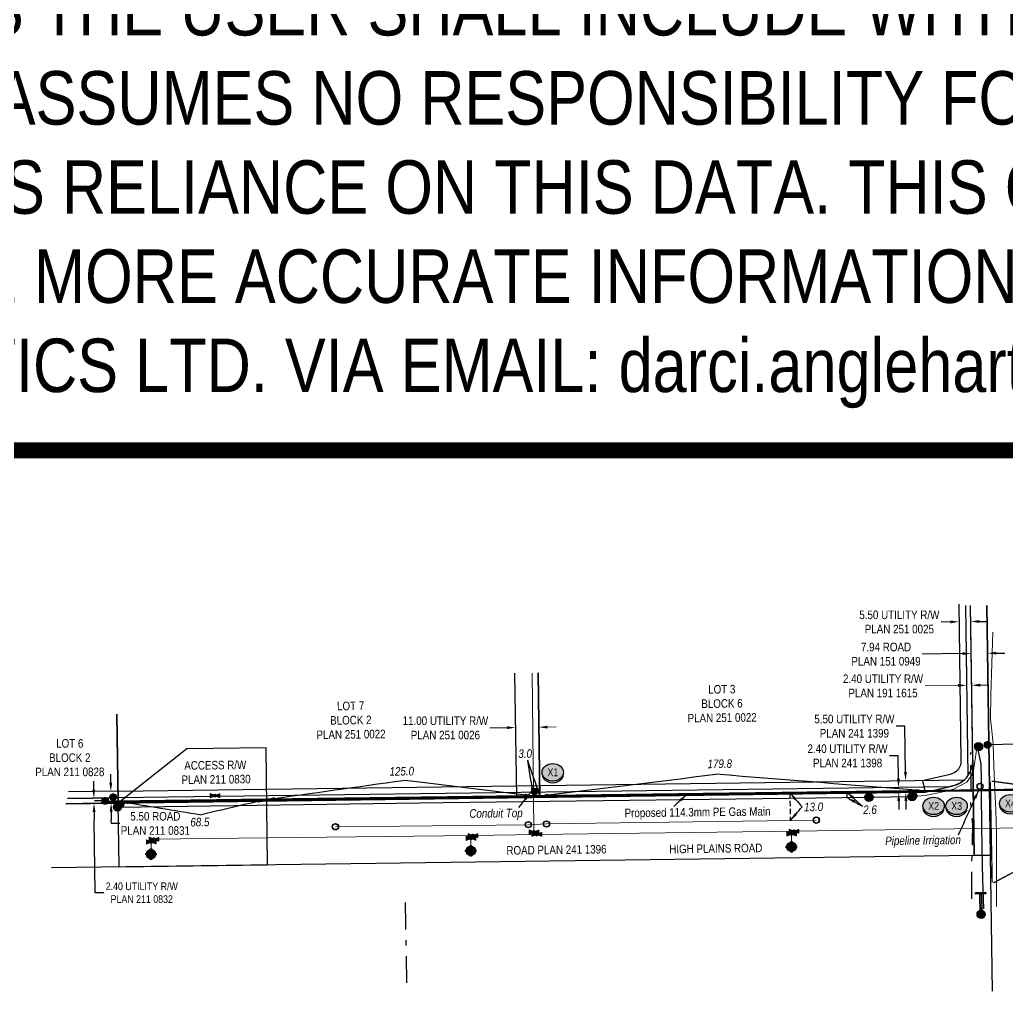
# Model space of a CAD drawing. Extents: x 75247 to 76827, y 5669268 to 5670177.
# Drawn here: x 75546.7 to 76008.3, y 5669268.4 to 5669722.6 of the extents above; entities that cross this region are included whole.
import ezdxf
from ezdxf.enums import TextEntityAlignment as Align

# ---------------------------------------------------------------- set-up
doc = ezdxf.new("R2010")
doc.units = 0
doc.header["$LTSCALE"] = 5
doc.header["$PDSIZE"] = 0.5
for name, pattern in [('CENTERLINEX3', [5, 2.5, -1, 0.5, -1]), ('CENTERLINEX33', [6.5, 2.5, -1, 0.5, -1, 0.5, -1]), ('foc-SEISMIC', [20.5, 15, -1, 0.5, -1, 0.5, -1, 0.5, -1]), ('foc-TIELINE', [1.875, 1.25, -0.625]), ('POWERLINE5', [7.8, 2.4, -0.6, 0.6, -0.6, 0.6, -0.6, 2.4]), ('UG_PIPE', [1.875, 1.25, -0.625])]:
    doc.linetypes.add(name, pattern=pattern)
doc.layers.get('Defpoints').update_dxf_attribs({"color": 9})
for name, color, linetype, lineweight in [('AS-CABLE-ATCO PIPELINES', 241, 'foc-CABLE', 9), ('AS-GENERAL', 48, 'Continuous', 18), ('EXISTING PIPE (EXIST OR HP)', 240, 'CENTERLINEX33', 20), ('F-RW-T', 190, 'Continuous', 9), ('T-TIE-T', 201, 'Continuous', 18)]:
    doc.layers.add(name, color=color, linetype=linetype, lineweight=lineweight)
for name, color, linetype in [('AS-PIPE-AG-CLIENT HIGH PRESSURE', 240, 'Continuous'), ('AS-PIPE-UG', 44, 'UG_PIPE'), ('AS-POWER', 104, 'foc-POWER'), ('AS-POWER-BURIED-ATCO PIPELINES', 241, 'foc-POWER_BURIED'), ('AS-POWER-EXISTING-ANC', 72, 'Continuous'), ('AS-POWER-EXISTING-PP', 72, 'Continuous'), ('AS-POWER-OH-ATCO PIPELINES', 241, 'foc-OHPOWER'), ('AS-POWER-STAKED-ANC', 210, 'POWERLINE5'), ('AS-POWER-T', 104, 'Continuous'), ('AS-SEISMIC', 224, 'foc-SEISMIC'), ('F-RW', 190, 'Continuous'), ('L-SEC', 7, 'Continuous'), ('L-TITLEDB', 4, 'Continuous'), ('L-TITLEDB-T', 4, 'Continuous'), ('P-CROSSINGS', 250, 'Continuous'), ('T-TIE', 201, 'foc-TIELINE')]:
    doc.layers.add(name, color=color, linetype=linetype)
for name, color, linetype, lineweight, true_color in [('AS-STORM', 7, 'foc-STORM', 9, 0x29a300), ('AS-TELUS-ATCO PIPELINES', 7, 'foc-TEL', 9, 0xff9c38), ('AS-WATER PIPE', 7, 'foc-WATER', 9, 0x8ac4ff), ('EXISTING PIPE IP', 7, 'CENTERLINEX3', 30, 0x3800e0)]:
    doc.layers.add(name, color=color, linetype=linetype, lineweight=lineweight, true_color=true_color)
doc.layers.add('DISCLAIMER', color=7, linetype='Continuous', plot=False)
doc.styles.add('3.6', font='ARIALN.TTF', dxfattribs={"height": 3.6})
doc.styles.add('80', font='ARIALN.TTF', dxfattribs={"height": 10})
doc.styles.add('80CG', font='ARIALN.TTF', dxfattribs={"height": 10})
doc.styles.add('80L', font='ARIALN.TTF', dxfattribs={"height": 10})
doc.styles.add('Crossing', font='ARIALN.TTF', dxfattribs={"height": 10})
doc.styles.add('foc-LtypeFont', font='ARIALN.TTF', dxfattribs={"height": 7.35})
doc.linetypes.add('foc-CABLE', pattern='A,2,-1,["C",foc-LtypeFont,S=0.2,R=0,X=-0.625,Y=-0.75],-1.24,8', length=12.24)
doc.linetypes.add('foc-OHPOWER', pattern='A,10,-1,["O/P",foc-LtypeFont,S=0.2,R=0,X=-0.5,Y=-0.75],-3.25', length=14.25)
doc.linetypes.add('foc-POWER', pattern='A,6,-1,["P",foc-LtypeFont,S=0.2,R=0,X=-0.625,Y=-0.75],-1.24,4', length=12.24)
doc.linetypes.add('foc-POWER_BURIED', pattern='A,10,-1,["P",foc-LtypeFont,S=0.2,R=0,X=-0.425,Y=-0.75],-2', length=13)
doc.linetypes.add('foc-STORM', pattern='A,10,-1,["ST",foc-LtypeFont,S=0.2,R=0,X=-0.5,Y=-0.75],-2.75', length=13.75)
doc.linetypes.add('foc-TEL', pattern='A,2,-1,["T",foc-LtypeFont,S=0.2,R=0,X=-0.425,Y=-0.75],-1.24,8', length=12.24)
doc.linetypes.add('foc-WATER', pattern='A,10,-1,["W",foc-LtypeFont,S=0.2,R=0,X=-0.425,Y=-0.75],-2', length=13)
doc.dimstyles.new('Compass 2 000', dxfattribs={"dimscale": 2, "dimtxt": 3.6, "dimasz": 2, "dimexe": 0.2, "dimexo": 0.0625, "dimgap": 0.5, "dimtad": 0, "dimtih": 1, "dimtoh": 1, "dimzin": 0, "dimdsep": 46, "dimtxsty": '3.6', "dimcen": 0.1, "dimse1": 1, "dimse2": 1, "dimclrd": 256, "dimclrt": 256, "dimaunit": 1, "dimadec": 4, "dimazin": 0, "dimtfac": 0.06, "dimtofl": 0, "dimtmove": 0, "dimatfit": 1, "dimfxl": 0.2, "dimtolj": 1, "dimtzin": 0, "dimlwd": -1, "dimarcsym": 0})

# ---------------------------------------------------------------- blocks, each defined once
blk = doc.blocks.new('*D606')
at = {"layer": 'Defpoints', "color": 0, "transparency": 16777216}
for p in [(75989.28, 5669411.44), (75989.5, 5669395.55), (75991.91, 5669395.58)]:
    blk.add_point(p, dxfattribs=at)
at = {"layer": 'F-RW-T', "transparency": 16777216}
for p, q in [((75985.28, 5669411.38), (75969.86, 5669411.16)), ((75995.68, 5669411.53), (75999.68, 5669411.59))]:
    blk.add_line(p, q, dxfattribs=at)
for points in [[(75985.27, 5669412.05), (75985.29, 5669410.71), (75989.28, 5669411.44)], [(75995.67, 5669412.2), (75995.69, 5669410.86), (75991.68, 5669411.47)]]:
    blk.add_solid(points, dxfattribs=at)
at = {"layer": 'F-RW-T', "transparency": 16777216, "insert": (75950.23, 5669411.16), "char_height": 3.6, "attachment_point": 5, "style": '3.6'}
blk.add_mtext('\\A1;{\\H1.11111x;2.40 UTILITY R/W\\PPLAN 191 1615}', dxfattribs=at)
blk = doc.blocks.new('*D607')
at = {"layer": 'Defpoints', "color": 0, "transparency": 16777216}
for p in [(75991.46, 5669426.32), (75991.58, 5669417.95), (75999.25, 5669418.06)]:
    blk.add_point(p, dxfattribs=at)
at = {"layer": 'L-TITLEDB-T', "transparency": 16777216}
for p, q in [((75987.46, 5669426.26), (75968.54, 5669425.99)), ((76003.13, 5669426.49), (76007.13, 5669426.54))]:
    blk.add_line(p, q, dxfattribs=at)
for points in [[(75987.45, 5669426.93), (75987.47, 5669425.6), (75991.46, 5669426.32)], [(76003.12, 5669427.15), (76003.14, 5669425.82), (75999.13, 5669426.43)]]:
    blk.add_solid(points, dxfattribs=at)
at = {"layer": 'L-TITLEDB-T', "transparency": 16777216, "insert": (75951.64, 5669425.99), "char_height": 3.6, "attachment_point": 5, "style": '3.6'}
blk.add_mtext('\\A1;{\\H1.11111x;7.94 ROAD\\PPLAN 151 0949}', dxfattribs=at)
blk = doc.blocks.new('*D608')
at = {"layer": 'Defpoints', "color": 0, "transparency": 16777216}
for p in [(75839.18, 5669365.25), (75960.79, 5669366.89), (75839.26, 5669359.76)]:
    blk.add_point(p, dxfattribs=at)
at = {"layer": 'F-RW', "transparency": 16777216}
for p, q in [((75960.45, 5669392.35), (75956.45, 5669392.35)), ((75960.74, 5669370.89), (75960.45, 5669392.35)), ((75960.92, 5669357.39), (75960.97, 5669353.39))]:
    blk.add_line(p, q, dxfattribs=at)
for points in [[(75961.4, 5669370.89), (75960.07, 5669370.88), (75960.79, 5669366.89)], [(75961.59, 5669357.4), (75960.25, 5669357.38), (75960.87, 5669361.39)]]:
    blk.add_solid(points, dxfattribs=at)
at = {"layer": 'F-RW', "transparency": 16777216, "insert": (75936.85, 5669392.35), "char_height": 3.6, "attachment_point": 5, "style": '3.6'}
blk.add_mtext('\\A1;{\\H1.11111x;5.50 UTILITY R/W\\PPLAN 241 1399}', dxfattribs=at)
blk = doc.blocks.new('*D609')
at = {"layer": 'Defpoints', "color": 0, "transparency": 16777216}
for p in [(75874.91, 5669362.63), (75874.94, 5669360.24), (75957.5, 5669363.74)]:
    blk.add_point(p, dxfattribs=at)
at = {"layer": 'F-RW', "transparency": 16777216}
for p, q in [((75957.3, 5669378.46), (75953.3, 5669378.46)), ((75957.44, 5669367.74), (75957.3, 5669378.46)), ((75957.58, 5669357.35), (75957.64, 5669353.35))]:
    blk.add_line(p, q, dxfattribs=at)
for points in [[(75958.11, 5669367.75), (75956.78, 5669367.73), (75957.5, 5669363.74)], [(75958.25, 5669357.36), (75956.92, 5669357.34), (75957.53, 5669361.35)]]:
    blk.add_solid(points, dxfattribs=at)
at = {"layer": 'F-RW', "transparency": 16777216, "insert": (75933.67, 5669378.46), "char_height": 3.6, "attachment_point": 5, "style": '3.6'}
blk.add_mtext('\\A1;{\\H1.11111x;2.40 UTILITY R/W\\PPLAN 241 1398}', dxfattribs=at)
blk = doc.blocks.new('*D610')
at = {"layer": 'Defpoints', "color": 0, "transparency": 16777216}
for p in [(75583.59, 5669361.82), (75589.32, 5669361.89), (75583.66, 5669356.32)]:
    blk.add_point(p, dxfattribs=at)
at = {"layer": 'F-RW', "transparency": 16777216}
for p, q in [((75589.27, 5669365.89), (75589.21, 5669369.89)), ((75589.45, 5669352.4), (75589.5, 5669348.4)), ((75589.52, 5669346.88), (75589.5, 5669348.4)), ((75593.52, 5669346.88), (75589.52, 5669346.88))]:
    blk.add_line(p, q, dxfattribs=at)
for points in [[(75589.93, 5669365.9), (75588.6, 5669365.88), (75589.32, 5669361.89)], [(75590.11, 5669352.41), (75588.78, 5669352.39), (75589.39, 5669356.4)]]:
    blk.add_solid(points, dxfattribs=at)
at = {"layer": 'F-RW', "transparency": 16777216, "insert": (75610.1, 5669346.88), "char_height": 3.6, "attachment_point": 5, "style": '3.6'}
blk.add_mtext('\\A1;{\\H1.11111x;5.50 ROAD\\PPLAN 211 0831}', dxfattribs=at)
blk = doc.blocks.new('*D611')
at = {"layer": 'Defpoints', "color": 0, "transparency": 16777216}
for p in [(75579.34, 5669358.66), (75579.37, 5669356.26), (75581.41, 5669356.29)]:
    blk.add_point(p, dxfattribs=at)
at = {"layer": 'F-RW', "transparency": 16777216}
for p, q in [((75581.32, 5669362.69), (75581.27, 5669366.69)), ((75581.46, 5669352.29), (75581.51, 5669348.29)), ((75581.97, 5669314.48), (75581.51, 5669348.29)), ((75585.97, 5669314.48), (75581.97, 5669314.48))]:
    blk.add_line(p, q, dxfattribs=at)
for points in [[(75581.99, 5669362.7), (75580.65, 5669362.68), (75581.37, 5669358.69)], [(75582.13, 5669352.3), (75580.79, 5669352.28), (75581.41, 5669356.29)]]:
    blk.add_solid(points, dxfattribs=at)
at = {"layer": 'F-RW', "transparency": 16777216, "insert": (75603.74, 5669314.48), "char_height": 3.6, "attachment_point": 5, "style": '3.6'}
blk.add_mtext('\\A1;2.40 UTILITY R/W\\PPLAN 211 0832', dxfattribs=at)
blk = doc.blocks.new('*D613')
at = {"layer": 'Defpoints', "color": 0, "transparency": 16777216}
for p in [(75789.39, 5669391.85), (75778.52, 5669383.41), (75789.51, 5669383.57)]:
    blk.add_point(p, dxfattribs=at)
at = {"layer": 'F-RW-T', "transparency": 16777216}
for p, q in [((75793.39, 5669391.91), (75797.39, 5669391.97)), ((75774.4, 5669391.63), (75766.39, 5669391.52))]:
    blk.add_line(p, q, dxfattribs=at)
for points in [[(75774.39, 5669392.3), (75774.41, 5669390.97), (75778.4, 5669391.69)], [(75793.38, 5669392.57), (75793.4, 5669391.24), (75789.39, 5669391.85)]]:
    blk.add_solid(points, dxfattribs=at)
at = {"layer": 'F-RW-T', "transparency": 16777216, "insert": (75745.66, 5669391.52), "char_height": 3.6, "attachment_point": 5, "style": '3.6'}
blk.add_mtext('\\A1;{\\H1.11111x;11.00 UTILITY R/W\\PPLAN 251 0026}', dxfattribs=at)
blk = doc.blocks.new('WAT VALVE')
h = blk.add_hatch(color=255)
h.dxf.hatch_style = 1
edge = h.paths.add_edge_path()
edge.add_line((-1.7, 1.2), (-6, 2.9))
edge.add_line((-6, 2.9), (-6, -2.9))
edge.add_line((-6, -2.9), (-1.7, -1.2))
edge.add_arc((0, 0), 2.06, 215.8775, 324.1225)
edge.add_line((1.7, -1.2), (6, -2.9))
edge.add_line((6, -2.9), (6, 2.9))
edge.add_line((6, 2.9), (1.7, 1.2))
edge.add_arc((0, 0), 2.06, 35.8775, 144.1225)
at = {"color": 142, "true_color": 0x1582c1}
for p, q in [((-5.5, 2.2), (-5.5, -2.2)), ((-1.4, 0.6), (-5.5, 2.2)), ((1.4, 0.6), (5.5, 2.2)), ((5.5, 2.2), (5.5, -2.2)), ((-5.5, -2.2), (-1.4, -0.6)), ((5.5, -2.2), (1.4, -0.6))]:
    blk.add_line(p, q, dxfattribs=at)
for radius in [1.56, 0.55]:
    blk.add_circle((0, 0), radius, dxfattribs=at)
blk = doc.blocks.new('MH')
at = {"layer": 'AS-GENERAL'}
h = blk.add_hatch(color=256, dxfattribs=at)
h.dxf.hatch_style = 1
edge = h.paths.add_edge_path(flags=17)
edge.add_arc((0, 0), 1.34, 0, 360)
edge = h.paths.add_edge_path()
edge.add_arc((0, 0), 1.5, 0, 360)
at = {"layer": 'Defpoints'}
for radius in [1.5, 1.34]:
    blk.add_circle((0, 0), radius, dxfattribs=at)
blk = doc.blocks.new('FH')
h = blk.add_hatch(color=256)
h.dxf.hatch_style = 1
h.paths.add_polyline_path([(0.28, 2.36), (-0.28, 2.36), (-0.28, 2.15, -0.06506), (0.28, 2.15)])
h.paths.add_polyline_path([(2.36, 0.28), (2.15, 0.28, -0.032496), (2.17, 0, -0.032496), (2.15, -0.28), (2.36, -0.28)])
h.paths.add_polyline_path([(0.28, -2.15, -0.06506), (-0.28, -2.15), (-0.28, -2.36), (0.28, -2.36)])
h.paths.add_polyline_path([(-2.17, 0, -0.032496), (-2.15, 0.28), (-2.36, 0.28), (-2.36, -0.28), (-2.15, -0.28, -0.032496)])
h.paths.add_polyline_path([(-0.95, 0, -1), (0.95, 0, -1)], flags=16)
h.paths.add_polyline_path([(-0.68, 0, -1), (0.68, 0, -1)], flags=0)
h = blk.add_hatch(color=256)
h.dxf.hatch_style = 1
edge = h.paths.add_edge_path()
edge.add_arc((0, 0), 1.98, 0, 360)
edge = h.paths.add_edge_path(flags=17)
edge.add_arc((0, 0), 0.951, 0, 360)
at = {"layer": 'AS-PIPE-AG-CLIENT HIGH PRESSURE', "linetype": 'Continuous'}
h = blk.add_hatch(color=256, dxfattribs=at)
h.dxf.hatch_style = 1
h.paths.add_polyline_path([(-0.37, -2.45), (-0.37, -2.36), (0.37, -2.36), (0.37, -2.45)])
h.paths.add_polyline_path([(2.36, 0.37), (2.36, -0.37), (2.45, -0.37), (2.45, 0.37)])
h.paths.add_polyline_path([(-2.36, 0.37), (-2.36, -0.37), (-2.45, -0.37), (-2.45, 0.37)])
edge = h.paths.add_edge_path(flags=16)
edge.add_arc((0, 0), 0.951, 0, 360)
edge = h.paths.add_edge_path(flags=0)
edge.add_arc((0, 0), 0.677, 0, 360)
edge = h.paths.add_edge_path(flags=16)
edge.add_arc((0, 0), 1.98, 0, 360)
h.paths.add_polyline_path([(0.37, 2.45), (0.37, 2.36), (-0.37, 2.36), (-0.37, 2.45)])
edge = h.paths.add_edge_path()
edge.add_line((-0.28, -2.36), (-0.28, -2.15))
edge.add_line((0.28, -2.15), (0.28, -2.36))
edge.add_line((2.36, 0.28), (2.15, 0.28))
edge.add_line((2.15, -0.28), (2.36, -0.28))
edge.add_line((-0.09, 2.17), (0.09, 2.17))
edge.add_line((-0.28, 2.36), (-0.28, 2.15))
edge.add_line((0.28, 2.15), (0.28, 2.36))
edge.add_line((-2.36, 0.28), (-2.15, 0.28))
edge.add_line((-2.15, -0.28), (-2.36, -0.28))
edge = h.paths.add_edge_path()
edge.add_arc((0, 0), 1.98, 0, 360)
h = blk.add_hatch(color=256, dxfattribs=at)
h.dxf.hatch_style = 1
edge = h.paths.add_edge_path()
edge.add_arc((0, 0), 2.17, 0, 360)
edge = h.paths.add_edge_path(flags=17)
edge.add_arc((0, 0), 1.98, 0, 360)
h = blk.add_hatch(color=256, dxfattribs=at)
h.dxf.hatch_style = 1
h.paths.add_polyline_path([(-0.95, 0, 1), (0.95, 0, 1)])
h.paths.add_polyline_path([(0.68, 0, -1), (-0.68, 0, -1)], flags=16)
for p, q in [((-2.36, 0.28), (-2.15, 0.28)), ((-0.28, 2.36), (-0.28, 2.15)), ((0.28, 2.15), (0.28, 2.36)), ((2.36, 0.28), (2.15, 0.28)), ((-2.15, -0.28), (-2.36, -0.28)), ((-0.28, -2.36), (-0.28, -2.15)), ((0.28, -2.15), (0.28, -2.36)), ((2.15, -0.28), (2.36, -0.28))]:
    blk.add_line(p, q, dxfattribs=at)
at = {"layer": 'AS-PIPE-AG-CLIENT HIGH PRESSURE', "linetype": 'Continuous', "flags": 128}
for points in [[(-2.36, 0.37), (-2.36, -0.37), (-2.45, -0.37), (-2.45, 0.37)], [(2.36, 0.37), (2.36, -0.37), (2.45, -0.37), (2.45, 0.37)], [(-0.37, -2.45), (-0.37, -2.36), (0.37, -2.36), (0.37, -2.45)]]:
    blk.add_lwpolyline(points, close=True, dxfattribs=at)
for points in [[(-0.37, 2.45), (0.37, 2.45)], [(-0.37, 2.36), (-0.37, 2.45)], [(-0.37, 2.36), (0.37, 2.36)], [(-0.09, 2.17), (0.09, 2.17)], [(0.37, 2.45), (0.37, 2.36)]]:
    blk.add_lwpolyline(points, dxfattribs=at)
at = {"layer": 'AS-PIPE-AG-CLIENT HIGH PRESSURE', "linetype": 'Continuous'}
for radius in [2.17, 1.98, 0.951, 0.677]:
    blk.add_circle((0, 0), radius, dxfattribs=at)
blk = doc.blocks.new('POWERPOLE')
h = blk.add_hatch(color=255)
edge = h.paths.add_edge_path()
edge.add_arc((0, 0), 0.96, 0, 360)
at = {"layer": 'AS-POWER-BURIED-ATCO PIPELINES', "linetype": 'Continuous'}
for p, q in [((0.68, -0.68), (-0.68, 0.68)), ((-0.68, -0.68), (0.68, 0.68))]:
    blk.add_line(p, q, dxfattribs=at)
blk.add_circle((0, 0), 0.96, dxfattribs=at)
blk = doc.blocks.new('*U622')
h = blk.add_hatch(color=255)
h.dxf.hatch_style = 1
edge = h.paths.add_edge_path()
edge.add_arc((1.1, 0.02), 0.2, -88.8142, 91.1858, ccw=False)
edge.add_line((1.1, -0.18), (-0.2, -0.2))
edge.add_line((-0.2, -0.2), (-1.1, -0.22))
edge.add_arc((-1.1, -0.02), 0.2, 91.1858, 271.1858, ccw=False)
edge.add_line((-1.1, 0.18), (1.1, 0.22))
h = blk.add_hatch(color=255)
h.dxf.hatch_style = 1
edge = h.paths.add_edge_path()
edge.add_arc((0.1, -4.96), 0.2, -178.8142, 1.1858, ccw=False)
edge.add_line((-0.1, -4.96), (-0.2, -0.2))
edge.add_line((-0.2, -0.2), (0.2, -0.2))
edge.add_line((0.2, -0.2), (0.3, -4.95))
at = {"color": 255}
blk.add_lwpolyline([(1.1, 0.22, -1), (1.1, -0.18), (-0.2, -0.2), (-1.1, -0.22, -1), (-1.1, 0.18)], format="xyb", close=True, dxfattribs=at)
at = {"color": 72, "const_width": 0.1, "flags": 128}
for points in [[(1.1, 0.02), (-1.1, -0.02)], [(0.1, -4.96), (0, 0)]]:
    blk.add_lwpolyline(points, dxfattribs=at)
at = {"color": 255, "flags": 128}
blk.add_lwpolyline([(0.3, -4.95, -1), (-0.1, -4.96), (-0.2, -0.2), (0.2, -0.2)], format="xyb", close=True, dxfattribs=at)
blk = doc.blocks.new('*X617')
at = {"color": 0}
for p, q in [((102.1, -2061.6), (108.8, -2061.6)), ((102.2, -2061.7), (108.8, -2061.7)), ((102.3, -2061.4), (108.6, -2061.4)), ((102.3, -2061.9), (108.6, -2061.9)), ((102.5, -2061.2), (108.5, -2061.2)), ((102.5, -2062), (108.4, -2062)), ((102.6, -2062.2), (108.3, -2062.2)), ((102.7, -2061.1), (108.2, -2061.1)), ((102.8, -2062.3), (108.1, -2062.3)), ((102.9, -2060.9), (108, -2060.9)), ((103, -2062.5), (108, -2062.5)), ((103.1, -2062.7), (107.8, -2062.7)), ((103.2, -2060.8), (107.7, -2060.8)), ((103.3, -2062.8), (107.7, -2062.8)), ((103.4, -2063), (107.5, -2063)), ((103.5, -2060.6), (107.4, -2060.6)), ((103.6, -2063.1), (107.3, -2063.1)), ((103.7, -2063.3), (107.2, -2063.3)), ((103.9, -2060.5), (107, -2060.5)), ((103.9, -2063.4), (107, -2063.4)), ((104.1, -2063.6), (106.9, -2063.6)), ((104.2, -2063.7), (106.7, -2063.7)), ((104.4, -2063.9), (106.6, -2063.9)), ((104.5, -2060.3), (106.5, -2060.3)), ((104.5, -2064.1), (106.4, -2064.1)), ((104.7, -2064.2), (106.3, -2064.2)), ((104.8, -2064.4), (106.1, -2064.4)), ((105, -2064.5), (105.9, -2064.5)), ((102.1, -2068.4), (108.8, -2068.4)), ((102.2, -2068.3), (108.7, -2068.3)), ((102.3, -2068.1), (108.6, -2068.1)), ((102.3, -2068.6), (108.7, -2068.6)), ((102.5, -2068), (108.4, -2068)), ((102.5, -2068.7), (108.5, -2068.7)), ((102.7, -2067.8), (108.3, -2067.8)), ((102.7, -2068.9), (108.3, -2068.9)), ((102.8, -2067.7), (108.1, -2067.7)), ((102.9, -2069.1), (108, -2069.1)), ((103, -2067.5), (108, -2067.5)), ((103.1, -2067.3), (107.8, -2067.3)), ((103.2, -2069.2), (107.8, -2069.2)), ((103.3, -2067.2), (107.6, -2067.2)), ((103.4, -2067), (107.5, -2067)), ((103.5, -2069.4), (107.4, -2069.4)), ((103.6, -2066.9), (107.3, -2066.9)), ((103.8, -2066.7), (107.2, -2066.7)), ((103.9, -2066.6), (107, -2066.6)), ((103.9, -2069.5), (107.1, -2069.5)), ((104.1, -2066.4), (106.9, -2066.4)), ((104.2, -2066.2), (106.7, -2066.2)), ((104.4, -2066.1), (106.6, -2066.1)), ((104.4, -2069.7), (106.5, -2069.7)), ((104.5, -2065.9), (106.4, -2065.9)), ((104.7, -2065.8), (106.2, -2065.8)), ((104.8, -2065.6), (106.1, -2065.6)), ((105, -2065.5), (105.9, -2065.5)), ((105.1, -2064.7), (105.8, -2064.7)), ((105.2, -2065.3), (105.8, -2065.3)), ((105.3, -2064.8), (105.6, -2064.8)), ((105.3, -2065.2), (105.6, -2065.2))]:
    blk.add_line(p, q, dxfattribs=at)
blk = doc.blocks.new('black conduit with cables')
h = blk.add_hatch(color=254)
h.dxf.hatch_style = 1
edge = h.paths.add_edge_path()
edge.add_arc((0, 0), 4.34, 0, 360)
at = {"color": 7}
for p, q in [((2.7, -2.7), (-2.7, 2.7)), ((-2.7, -2.7), (2.7, 2.7))]:
    blk.add_line(p, q, dxfattribs=at)
blk.add_circle((0, 0), 3.84, dxfattribs=at)
at = {"color": 7, "xscale": 0.8000000000000002, "yscale": 0.8000000000000002, "zscale": 0.8000000000000002}
blk.add_blockref('*X617', (-84.4, 1652), dxfattribs=at)
blk = doc.blocks.new('white conduit empty')
at = {"layer": 'AS-POWER'}
h = blk.add_hatch(color=255, dxfattribs=at)
h.dxf.hatch_style = 1
edge = h.paths.add_edge_path()
edge.add_arc((0, 0), 0.868, 0, 360)
for p, q in [((0.54, -0.54), (-0.54, 0.54)), ((-0.54, -0.54), (0.54, 0.54))]:
    blk.add_line(p, q, dxfattribs=at)
blk.add_circle((0, 0), 0.768, dxfattribs=at)
at = {"layer": 'AS-POWER', "xscale": 0.16, "yscale": 0.16, "zscale": 0.16}
blk.add_blockref('*X617', (-16.87, 330.4), dxfattribs=at)
blk = doc.blocks.new('yellow conduit with tracing wire')
h = blk.add_hatch(color=255)
h.dxf.hatch_style = 1
edge = h.paths.add_edge_path()
edge.add_arc((0, 0), 0.868, 0, 360)
at = {"color": 40, "true_color": 0xebc714}
for p, q in [((0.54, -0.54), (-0.54, 0.54)), ((-0.54, -0.54), (0.54, 0.54))]:
    blk.add_line(p, q, dxfattribs=at)
blk.add_circle((0, 0), 0.768, dxfattribs=at)
at = {"layer": 'AS-PIPE-UG', "color": 40, "true_color": 0xebc714, "xscale": 0.16, "yscale": 0.16, "zscale": 0.16}
blk.add_blockref('*X617', (-16.87, 330.4), dxfattribs=at)
blk = doc.blocks.new('red conduit')
h = blk.add_hatch(color=255)
h.dxf.hatch_style = 1
edge = h.paths.add_edge_path()
edge.add_arc((0, 0), 1.74, 0, 360)
at = {"color": 240}
for p, q in [((1.09, -1.09), (-1.09, 1.09)), ((-1.09, -1.09), (1.09, 1.09))]:
    blk.add_line(p, q, dxfattribs=at)
blk.add_circle((0, 0), 1.54, dxfattribs=at)
at = {"color": 240, "xscale": 0.3200000000000001, "yscale": 0.3200000000000001, "zscale": 0.3200000000000001}
blk.add_blockref('*X617', (-33.75, 660.8), dxfattribs=at)
blk = doc.blocks.new('pipeline irrigation')
at = {"layer": 'AS-POWER', "linetype": 'Continuous'}
h = blk.add_hatch(color=256, dxfattribs=at)
h.dxf.hatch_style = 1
edge = h.paths.add_edge_path(flags=17)
edge.add_arc((0, 0), 1.34, 0, 360)
edge = h.paths.add_edge_path()
edge.add_arc((0, 0), 1.5, 0, 360)
at = {"layer": 'Defpoints'}
for radius in [1.5, 1.34]:
    blk.add_circle((0, 0), radius, dxfattribs=at)
blk = doc.blocks.new('3 fgrey conduits')
h = blk.add_hatch(color=255)
h.dxf.hatch_style = 1
edge = h.paths.add_edge_path()
edge.add_arc((0, 0), 4.34, 0, 360)
at = {"color": 8}
for p, q in [((2.7, -2.7), (-2.7, 2.7)), ((-2.7, -2.7), (2.7, 2.7))]:
    blk.add_line(p, q, dxfattribs=at)
blk.add_circle((0, 0), 3.84, dxfattribs=at)
at = {"color": 8, "xscale": 0.8000000000000002, "yscale": 0.8000000000000002, "zscale": 0.8000000000000002}
blk.add_blockref('*X617', (-84.4, 1652), dxfattribs=at)
blk = doc.blocks.new('*D633')
at = {"layer": 'Defpoints', "color": 0, "transparency": 16777216}
for p in [(75985.75, 5669441.15), (75985.91, 5669430.18), (75991.41, 5669430.26)]:
    blk.add_point(p, dxfattribs=at)
at = {"layer": 'F-RW', "transparency": 16777216}
for p, q in [((75981.75, 5669441.1), (75977.46, 5669441.04)), ((75995.25, 5669441.29), (75999.25, 5669441.35))]:
    blk.add_line(p, q, dxfattribs=at)
for points in [[(75981.75, 5669441.76), (75981.76, 5669440.43), (75985.75, 5669441.15)], [(75995.24, 5669441.96), (75995.26, 5669440.62), (75991.25, 5669441.23)]]:
    blk.add_solid(points, dxfattribs=at)
at = {"layer": 'F-RW', "transparency": 16777216, "insert": (75957.86, 5669441.04), "char_height": 3.6, "attachment_point": 5, "style": '3.6'}
blk.add_mtext('\\A1;{\\H1.11111x;5.50 UTILITY R/W\\PPLAN 251 0025}', dxfattribs=at)
blk = doc.blocks.new('xing2')
h = blk.add_hatch(color=50)
h.dxf.hatch_style = 1
edge = h.paths.add_edge_path()
edge.add_ellipse((0, 0), major_axis=(-12.5, 0), ratio=0.816297, start_angle=0, end_angle=360)
h = blk.add_hatch(color=250)
h.dxf.hatch_style = 1
edge = h.paths.add_edge_path()
edge.add_ellipse((0, -2), major_axis=(-12.5, 0), ratio=0.816297, start_angle=0, end_angle=180)
edge.add_line((12.5, -2), (12.5, 0))
edge.add_ellipse((0, 0), major_axis=(-12.5, 0), ratio=0.816297, start_angle=0, end_angle=180, ccw=False)
edge.add_line((-12.5, 0), (-12.5, -2))
at = {"color": 250}
blk.add_ellipse((0, 0), major_axis=(-12.5, 0), ratio=0.816297, dxfattribs=at)
blk.add_ellipse((0, -2), major_axis=(-12.5, 0), ratio=0.816297, start_param=0, end_param=3.141593, dxfattribs=at)
at = {"color": 250, "style": 'Crossing'}
blk.add_attdef('CROSSING', text='', height=9, dxfattribs=at).set_placement((0.1, 0), align=Align.MIDDLE_CENTER)
at = {"color": 250, "style": 'Crossing', "flags": 1}
for tag, p in [('OWNER', (0.1, -12.5)), ('DESCRIPTION', (0.1, -25.8)), ('LOCATION', (0.1, -39.3)), ('DWG_REF', (0.1, -52.8))]:
    blk.add_attdef(tag, text='', height=9, dxfattribs=at).set_placement(p, align=Align.MIDDLE_CENTER)
blk = doc.blocks.new('conduit top')
h = blk.add_hatch(color=255)
h.dxf.hatch_style = 1
edge = h.paths.add_edge_path()
edge.add_arc((0, 0), 4.34, 0, 360)
at = {"layer": 'AS-WATER PIPE', "ltscale": 0.4}
for p, q in [((2.7, -2.7), (-2.7, 2.7)), ((-2.7, -2.7), (2.7, 2.7))]:
    blk.add_line(p, q, dxfattribs=at)
blk.add_circle((0, 0), 3.84, dxfattribs=at)
at = {"layer": 'AS-WATER PIPE', "ltscale": 0.4, "xscale": 0.8000000000000002, "yscale": 0.8000000000000002, "zscale": 0.8000000000000002}
blk.add_blockref('*X617', (-84.4, 1652), dxfattribs=at)
blk = doc.blocks.new('Disclaimer_Legal')
at = {"layer": 'DISCLAIMER', "color": 254, "flags": 128}
blk.add_lwpolyline([(-3612.9, -1104.6, 37.5, 37.5, 0), (4096.1, -1104.6, 37.5, 37.5, 0.414214), (4171.1, -1029.6, 37.5, 37.5, 0), (4171.1, 2078.7, 37.5, 0, 0.414214), (4096.1, 2153.7, 0, 0, 0), (-3612.9, 2153.7, 0, 0, 0.414214), (-3687.9, 2078.7, 0, 0, 0), (-3687.9, -1029.6, 0, 37.5, 0.414214)], format="xyseb", close=True, dxfattribs=at)
at = {"layer": 'DISCLAIMER', "color": 254, "insert": (241.6, 533.9), "char_height": 125, "width": 7717.568, "attachment_point": 5, "style": '80'}
blk.add_mtext('NOTICE TO THE CORPORATION, PERSON &/OR PERSONS REGARDING THIS COMPUTER AIDED DESIGN AND DRAFTING (CADD) FILES. ACCEPTANCE OF THE CADD DATA IS BASED ON THE FOLLOWING DISCLAIMER WHICH COVERS ALL CADD DATA RECIEVED FROM COMPASS GEOMATICS LTD.\\P{\\fArial Narrow|b1|i0|c0|p34;DISCLAIMER}\\PCOMPASS GEOMATICS LTD. MAKES NO REPRESENTATION OR WARRANTIES, EXPRESS OR IMPLIED, WITH RESPECT TO THE REUSE OF THE DATA PROVIDED HEREWITH, REGARDLESS OF ITS FORMAT OR THE MEANS OF ITS TRANSMISSION. THERE IS NO GUARANTEE OR REPRESENTATION TO THE USER AS TO THE ACCURACY, CURRENCY, SUITABILITY OR RELIABILITY OF THIS DATA FOR ANY PURPOSE. THE USER ACCEPTS THE DATA "AS IS", AND ASSUMES ALL RISKS ASSOCIATED WITH ITS USE. BY ACCEPTANCE OF THIS DATA, THE USER AGREES NOT TO TRANSMIT THIS DATA OR PROVIDE ACCESS OR ANY PART OF IT TO ANOTHER PARTY UNLESS THE USER SHALL INCLUDE WITH THE DATA A COPY OF THIS DISCLAIMER. COMPASS GEOMATICS LTD. ASSUMES NO RESPONSIBILITY FOR ACTUAL OR CONSEQUENTIAL DAMAGE AS A RESULT OF ANY USER\'S RELIANCE ON THIS DATA. THIS CADD FILE IS FOR ILLUSTRATION PURPOSES ONLY.\\PIF YOU REQUIRE MORE ACCURATE INFORMATION, PLEASE CONTACT DARCI ANGLEHART AT COMPASS GEOMATICS LTD. VIA EMAIL: darci.anglehart@compassgeomatics.ca OR CELL: 506-961-7292', dxfattribs=at)

msp = doc.modelspace()

# ---------------------------------------------------------------- linework, layer by layer
at = {"layer": 'AS-CABLE-ATCO PIPELINES', "ltscale": 0.4, "flags": 128}
msp.add_lwpolyline([(75963.825, 5669359.433), (75970.024, 5669359.881), (75977.553, 5669361.528), (75980.255, 5669362.169), (75983.145, 5669362.863), (75989.351, 5669366.157), (75992.367, 5669370.598), (75993.948, 5669381.138), (75994.469, 5669382.667)], dxfattribs=at)
at = {"layer": 'AS-GENERAL', "const_width": 0.599, "flags": 128}
for points in [[(76001.275, 5669319.396), (76000.398, 5669366.146)], [(76000.981, 5669366.664), (76023.51, 5669363.6)], [(76033.23, 5669335.835), (76001.815, 5669319.079)]]:
    msp.add_lwpolyline(points, dxfattribs=at)
at = {"layer": 'AS-POWER-OH-ATCO PIPELINES', "color": 240, "ltscale": 0.4, "flags": 128}
for points in [[(75997.379, 5669306.902), (75996.858, 5669320.724), (75996.608, 5669334.796), (75996.294, 5669359.216), (75996.266, 5669367.796), (75996.147, 5669374.799), (75994.469, 5669382.667)], [(76026.887, 5669384.221), (75999.147, 5669383.663)]]:
    msp.add_lwpolyline(points, dxfattribs=at)
at = {"layer": 'AS-POWER-OH-ATCO PIPELINES', "ltscale": 0.4, "flags": 128}
msp.add_lwpolyline([(75592.399, 5669354.547), (75744.685, 5669356.649), (75943.638, 5669359.128), (75963.825, 5669359.433)], dxfattribs=at)
at = {"layer": 'AS-STORM', "ltscale": 0.4, "flags": 128}
msp.add_lwpolyline([(75694.259, 5669345.338), (75784.448, 5669346.299), (75792.912, 5669346.625), (75919.047, 5669348.414)], dxfattribs=at)
at = {"layer": 'AS-TELUS-ATCO PIPELINES', "ltscale": 0.4, "flags": 128}
msp.add_lwpolyline([(76003.202, 5669308.005), (76003.232, 5669329.494), (76003.231, 5669342.535), (76002.98, 5669353.043), (76002.559, 5669362.48), (76002.107, 5669373.58), (76001.799, 5669383.927), (76001.058, 5669390.125), (76000.52, 5669395.598), (76000.617, 5669407.068), (76001.632, 5669436.339)], dxfattribs=at)
at = {"layer": 'AS-WATER PIPE', "ltscale": 0.4, "flags": 128}
for points in [[(75787.078, 5669341.725), (75786.845, 5669360.684), (75786.162, 5669417.162)], [(75608.154, 5669339.465), (75758.469, 5669341.179), (75788.339, 5669341.749), (75908.534, 5669343.203), (76058.43, 5669345.39), (76348.264, 5669349.209)], [(75757.546, 5669334.07), (75757.595, 5669341.169)], [(75907.443, 5669335.919), (75907.409, 5669343.189)], [(75608.075, 5669332.528), (75608.154, 5669339.465)]]:
    msp.add_lwpolyline(points, dxfattribs=at)
at = {"layer": 'EXISTING PIPE (EXIST OR HP)', "linetype": 'Continuous', "const_width": 1, "flags": 128}
msp.add_lwpolyline([(75586.653, 5669357.486), (75586.657, 5669357.046), (75592.737, 5669357.122), (75612.693, 5669357.39), (75632.771, 5669357.65), (75652.639, 5669357.912), (75672.626, 5669358.174), (75692.83, 5669358.439), (75712.612, 5669358.69), (75732.56, 5669358.95), (75752.542, 5669359.204), (75772.647, 5669359.482), (75786.86, 5669359.66), (75789.858, 5669359.698), (75809.823, 5669359.949), (75829.752, 5669360.215), (75849.773, 5669360.466), (75869.86, 5669360.738), (75889.635, 5669360.986), (75909.66, 5669361.238), (75929.688, 5669361.52), (75949.675, 5669361.775), (75969.621, 5669362.037), (75972.934, 5669362.071), (75980.255, 5669362.169), (75991.385, 5669362.316), (76002.552, 5669362.493), (76018.547, 5669362.732)], dxfattribs=at)
at = {"layer": 'EXISTING PIPE IP', "flags": 128}
for points in [[(75991.701, 5669311.684), (75991.714, 5669326.121), (75992.087, 5669338.107), (75992.171, 5669346.397), (75991.28, 5669356.912), (75991.494, 5669367.1), (75991.205, 5669379.982)], [(75727.717, 5669272.383), (75727.132, 5669299.654), (75726.958, 5669314.177)]]:
    msp.add_lwpolyline(points, dxfattribs=at)
at = {"layer": 'EXISTING PIPE IP', "ltscale": 0.4, "flags": 128}
msp.add_lwpolyline([(75586.653, 5669357.486), (75581.287, 5669357.501)], dxfattribs=at)
at = {"layer": 'F-RW', "flags": 128}
for points in [[(75985.636, 5669449.41), (75986.682, 5669376.242, -0.162336), (75985.439, 5669372.326, -0.1814484), (75981.629, 5669369.815), (75968.68, 5669366.871), (75969.899, 5669361.512), (75982.847, 5669364.457, 0.1814484), (75989.882, 5669369.092, 0.162336), (75992.177, 5669376.322), (75991.141, 5669448.739)], [(75988.743, 5669448.756), (75989.882, 5669369.092, 0.162336), (75992.177, 5669376.322), (75991.141, 5669448.739)], [(75789.023, 5669417.247), (75789.867, 5669359.093), (75969.899, 5669361.512), (75982.847, 5669364.457, 0.1814484), (75989.882, 5669369.092, 0.162336), (75992.177, 5669376.322), (75991.28, 5669439.058)]]:
    msp.add_lwpolyline(points, format="xyb", dxfattribs=at)
for points in [[(75778.034, 5669417.044), (75778.878, 5669358.946), (75789.867, 5669359.093), (75789.023, 5669417.247)], [(75568.987, 5669358.523), (75592.71, 5669358.842), (75592.665, 5669361.939), (75569.55, 5669361.628)], [(75568.21, 5669356.115), (75592.745, 5669356.445), (75592.71, 5669358.842), (75568.987, 5669358.523)]]:
    msp.add_lwpolyline(points, dxfattribs=at)
at = {"layer": 'F-RW'}
msp.add_lwpolyline([(75593.198, 5669326.475), (75592.745, 5669356.445), (75624.871, 5669381.872), (75661.72, 5669382.305), (75662.365, 5669327.404), (75593.198, 5669326.475)], dxfattribs=at)
at = {"layer": 'F-RW', "flags": 128}
msp.add_lwpolyline([(75592.665, 5669361.939), (75988.229, 5669367.254, -0.1285637), (75982.847, 5669364.457), (75981.106, 5669364.061), (75592.71, 5669358.842)], format="xyb", close=True, dxfattribs=at)
msp.add_lwpolyline([(75592.745, 5669356.445), (75969.899, 5669361.512), (75981.106, 5669364.061), (75592.71, 5669358.842)], close=True, dxfattribs=at)
at = {"layer": 'L-SEC', "flags": 128}
msp.add_lwpolyline([(76001.398, 5669268.438), (76000.486, 5669331.948), (75998.81, 5669448.687)], dxfattribs=at)
at = {"layer": 'L-TITLEDB', "flags": 128}
for points in [[(75998.81, 5669448.687), (76000.486, 5669331.948), (75992.823, 5669331.845), (75991.144, 5669448.739)], [(75778.034, 5669417.067), (75778.878, 5669358.946), (75592.745, 5669356.445), (75592.143, 5669397.896)], [(75592.143, 5669397.896), (75592.745, 5669356.445), (75568.21, 5669356.115)]]:
    msp.add_lwpolyline(points, dxfattribs=at)
at = {"layer": 'L-TITLEDB'}
msp.add_lwpolyline([(75568.21, 5669356.115), (75969.899, 5669361.512), (75982.847, 5669364.457, 0.3542181), (75992.177, 5669376.322), (75992.823, 5669331.845), (75561.625, 5669326.051)], format="xyb", dxfattribs=at)
at = {"layer": 'T-TIE', "ltscale": 0.4}
for p, q in [((75906.688, 5669361.201), (75906.872, 5669348.241)), ((75933.31, 5669361.566), (75933.342, 5669359))]:
    msp.add_line(p, q, dxfattribs=at)

# ---------------------------------------------------------------- block references
for name, p, xscale, yscale, zscale in [('red conduit', (75999.147, 5669383.663), 0.999099607, 0.999099607, 0.999099607), ('black conduit with cables', (75590.404, 5669359.213), 0.3996398428000006, 0.3996398428000006, 0.3996398428000006), ('yellow conduit with tracing wire', (75586.653, 5669357.486), 1.998199214000002, 1.998199214000002, 1.998199214000002), ('white conduit empty', (75593.77, 5669355.928), 1.998199214000002, 1.998199214000002, 1.998199214000002), ('MH', (75694.259, 5669345.338), 0.999099607, 0.999099607, 0.999099607), ('MH', (75784.448, 5669346.299), 0.999099607, 0.999099607, 0.999099607), ('MH', (75792.912, 5669346.625), 0.999099607, 0.999099607, 0.999099607), ('MH', (75919.047, 5669348.414), 0.999099607, 0.999099607, 0.999099607), ('FH', (75757.546, 5669334.07), 0.999099607, 0.999099607, 0.999099607), ('FH', (75907.443, 5669335.919), 0.999099607, 0.999099607, 0.999099607), ('FH', (75608.075, 5669332.528), 0.999099607, 0.999099607, 0.999099607)]:
    msp.add_blockref(name, p, dxfattribs=dict(xscale=xscale, yscale=yscale, zscale=zscale))
at = {"layer": 'AS-POWER-EXISTING-ANC', "xscale": 1.998199214000002, "yscale": 1.998199214000002, "zscale": 1.998199214000002}
msp.add_blockref('*U622', (75995.881, 5669314.315), dxfattribs=at)
at = {"layer": 'AS-POWER-EXISTING-PP', "linetype": 'Continuous'}
for name, p, xscale, yscale, zscale in [('Disclaimer_Legal', (75988.693, 5669742.19), 0.2, 0.2, 0.2), ('POWERPOLE', (75592.399, 5669354.547), 1.998199214000001, 1.998199214000001, 1.998199214000001)]:
    msp.add_blockref(name, p, dxfattribs=dict(at, xscale=xscale, yscale=yscale, zscale=zscale))
at = {"layer": 'AS-POWER-EXISTING-PP', "xscale": 1.998199214000003, "yscale": 1.998199214000003, "zscale": 1.998199214000003}
for p in [(75994.892, 5669382.81), (75943.638, 5669359.128), (75963.825, 5669359.433), (75996.086, 5669304.411)]:
    msp.add_blockref('POWERPOLE', p, dxfattribs=at)
at = {"layer": 'AS-POWER-STAKED-ANC'}
for name, p, xscale, yscale, zscale in [('pipeline irrigation', (75995.581, 5669364.234), 0.999099607, 0.999099607, 0.999099607), ('3 fgrey conduits', (75964.472, 5669359.838), 0.3996398428000005, 0.3996398428000005, 0.3996398428000005)]:
    msp.add_blockref(name, p, dxfattribs=dict(at, xscale=xscale, yscale=yscale, zscale=zscale))
at = {"layer": 'AS-SEISMIC', "xscale": 0.3996398428000008, "yscale": 0.3996398428000008, "zscale": 0.3996398428000008}
for p in [(75637.912, 5669359.864), (75757.587, 5669339.955), (75758.469, 5669341.179), (75787.064, 5669342.843), (75788.339, 5669341.749), (75907.415, 5669341.959), (75908.534, 5669343.203), (75608.14, 5669338.229), (75609.408, 5669339.479)]:
    msp.add_blockref('WAT VALVE', p, dxfattribs=at)
at = {"layer": 'P-CROSSINGS', "xscale": 0.3996398428000005, "yscale": 0.3996398428000005, "zscale": 0.3996398428000005}
for p, values in [((75795.869, 5669370.765), {'CROSSING': 'X1'}), ((76009.726, 5669356.265), {'CROSSING': 'X4'}), ((75973.85, 5669355.063), {'CROSSING': 'X2'}), ((75984.626, 5669355.063), {'CROSSING': 'X3'})]:
    msp.add_blockref('xing2', p, dxfattribs=at).add_auto_attribs(values)
msp.add_blockref('conduit top', (75787.339, 5669361.78), dxfattribs=at)

# ---------------------------------------------------------------- texts
at = {"layer": 'AS-POWER-T', "insert": (75951.228, 5669340.732), "char_height": 3.9964, "attachment_point": 1, "rotation": 0.83589, "style": '80L'}
msp.add_mtext_dynamic_manual_height_columns('{\\fArial Narrow|b0|i1|c0|p34;Pipeline Irrigation}', width=35.3015, gutter_width=49.955, heights=[0], dxfattribs=at)
at = {"layer": 'AS-WATER PIPE', "ltscale": 0.4, "insert": (75756.842, 5669353.519), "char_height": 3.9964, "attachment_point": 1, "rotation": 0.61049, "style": '80L'}
msp.add_mtext_dynamic_manual_height_columns('{\\fArial Narrow|b0|i1|c0|p34;Conduit Top}', width=24.88251, gutter_width=49.955, heights=[0], dxfattribs=at)
at = {"layer": 'EXISTING PIPE (EXIST OR HP)', "linetype": 'Continuous', "insert": (75829.408, 5669353.737), "char_height": 3.9964, "attachment_point": 1, "rotation": 0.71922, "style": '80L'}
msp.add_mtext_dynamic_manual_height_columns('Proposed 114.3mm PE Gas Main', width=67.92149, gutter_width=49.955, heights=[0], dxfattribs=at)
at = {"layer": 'F-RW-T', "color": 2, "insert": (75622.006, 5669375.939), "char_height": 3.9964, "attachment_point": 1, "rotation": 0.67344, "style": '80L'}
msp.add_mtext_dynamic_manual_height_columns('\\A1;\\pi1.59428;{\\C256;ACCESS R/W\\P\\pi0.19581;PLAN 211 0830}', width=32.13928, gutter_width=49.955, heights=[0], dxfattribs=at)
at = {"layer": 'L-TITLEDB-T', "char_height": 3.9964, "attachment_point": 5, "rotation": 0.76984, "style": '80CG'}
for s, insert in [('\\A1;LOT 3\\PBLOCK 6 \\PPLAN 251 0022', (75874.956, 5669402.921)), ('\\A1;LOT 7\\PBLOCK 2 \\PPLAN 251 0022', (75701.465, 5669395.15)), ('\\A1;HIGH PLAINS ROAD', (75872.059, 5669335.155))]:
    msp.add_mtext(s, dxfattribs=dict(at, insert=insert))
at = {"layer": 'L-TITLEDB-T', "insert": (75570.102, 5669377.617), "char_height": 3.9964, "attachment_point": 5, "style": '80CG'}
msp.add_mtext('\\A1;LOT 6\\PBLOCK 2\\PPLAN 211 0828', dxfattribs=at)
at = {"layer": 'L-TITLEDB-T', "insert": (75797.6, 5669334.536), "char_height": 3.9964, "attachment_point": 5, "rotation": 0.76984, "style": '80CG'}
msp.add_mtext_dynamic_manual_height_columns('ROAD PLAN 241 1396', width=46.64462, gutter_width=49.955, heights=[0], dxfattribs=at)
at = {"layer": 'T-TIE-T', "ltscale": 0.4, "char_height": 3.9964, "attachment_point": 1, "rotation": 0.83589, "style": '80L'}
for s, width, insert in [('{\\fArial Narrow|b0|i1|c0|p34;3.0}', 6.44892, (75779.746, 5669381.486)), ('{\\fArial Narrow|b0|i1|c0|p34;125.0}', 7.66448, (75719.521, 5669373.183)), ('{\\fArial Narrow|b0|i1|c0|p34;179.8}', 7.66448, (75868.161, 5669376.692)), ('\\pi-0.90688;{\\fArial Narrow|b0|i1|c0|p34;13.0}', 6.46255, (75914.206, 5669356.566)), ('\\pi0.15492;{\\fArial Narrow|b0|i1|c0|p34;2.6}', 6.46255, (75940.777, 5669355.273)), ('{\\fArial Narrow|b0|i1|c0|p34;68.5}', 7.66448, (75626.416, 5669349.458))]:
    msp.add_mtext_dynamic_manual_height_columns(s, width=width, gutter_width=49.955, heights=[0], dxfattribs=dict(at, insert=insert))

# ---------------------------------------------------------------- dimensions: what is measured, and where the dimension line sits
at = {"layer": 'F-RW'}
for base, p1, p2, angle, text, picture, middle in [((75985.754, 5669441.155), (75991.41, 5669430.256), (75985.911, 5669430.177), 180.81909, '{\\H1.11111x;5.50 UTILITY R/W\\PPLAN 251 0025}', '*D633', (75957.858, 5669441.036)), ((75960.792, 5669366.886), (75839.257, 5669359.757), (75839.184, 5669365.252), 90.76984, '{\\H1.11111x;5.50 UTILITY R/W\\PPLAN 241 1399}', '*D608', (75936.845, 5669392.346)), ((75957.496, 5669363.744), (75874.943, 5669360.236), (75874.911, 5669362.634), 90.76984, '{\\H1.11111x;2.40 UTILITY R/W\\PPLAN 241 1398}', '*D609', (75933.667, 5669378.459))]:
    dim = msp.add_linear_dim(base=base, p1=p1, p2=p2, angle=angle, text=text, dimstyle='Compass 2 000', dxfattribs=at)
    dim.commit()
    dim.dimension.update_dxf_attribs({"geometry": picture, "text_midpoint": middle, "dimtype": 161})
for base, p1, p2, angle, text, picture, middle in [((75589.319, 5669361.894), (75583.66, 5669356.322), (75583.586, 5669361.817), 90.76984, '{\\H1.11111x;5.50 ROAD\\PPLAN 211 0831}', '*D610', (75593.41, 5669346.883)), ((75581.406, 5669356.292), (75579.342, 5669358.663), (75579.374, 5669356.265), 270.76984, '2.40 UTILITY R/W\\PPLAN 211 0832', '*D611', (75589.496, 5669314.477))]:
    dim = msp.add_linear_dim(base=base, p1=p1, p2=p2, angle=angle, text=text, dimstyle='Compass 2 000', override={"dimtmove": 1}, dxfattribs=at)
    dim.commit()
    dim.dimension.update_dxf_attribs({"geometry": picture, "text_midpoint": middle, "dimtype": 161})
at = {"layer": 'F-RW-T'}
for base, p1, p2, angle, text, picture, middle in [((75989.277, 5669411.437), (75991.907, 5669395.583), (75989.504, 5669395.548), 180.81909, '{\\H1.11111x;2.40 UTILITY R/W\\PPLAN 191 1615}', '*D606', (75950.232, 5669411.159)), ((75789.392, 5669391.849), (75778.523, 5669383.409), (75789.512, 5669383.569), 0.83204, '{\\H1.11111x;11.00 UTILITY R/W\\PPLAN 251 0026}', '*D613', (75745.661, 5669391.515))]:
    dim = msp.add_linear_dim(base=base, p1=p1, p2=p2, angle=angle, text=text, dimstyle='Compass 2 000', dxfattribs=at)
    dim.commit()
    dim.dimension.update_dxf_attribs({"geometry": picture, "text_midpoint": middle, "dimtype": 161})
at = {"layer": 'L-TITLEDB-T'}
dim = msp.add_linear_dim(base=(75991.462, 5669426.32), p1=(75999.25, 5669418.057), p2=(75991.582, 5669417.947), angle=180.81909, text='{\\H1.11111x;7.94 ROAD\\PPLAN 151 0949}', dimstyle='Compass 2 000', dxfattribs=at)
dim.commit()
dim.dimension.update_dxf_attribs({"geometry": '*D607', "text_midpoint": (75951.644, 5669425.992), "dimtype": 161})

# ---------------------------------------------------------------- leaders
at = {"layer": 'AS-POWER-T', "path_type": 1}
msp.add_leader([(75995.016, 5669362.561), (75985.374, 5669341.471)], dimstyle='Compass 2 000', dxfattribs=at)
at = {"layer": 'AS-WATER PIPE', "ltscale": 0.4, "path_type": 1}
msp.add_leader([(75785.376, 5669361.235), (75779.868, 5669354.406)], dimstyle='Compass 2 000', dxfattribs=at)
at = {"layer": 'EXISTING PIPE (EXIST OR HP)', "linetype": 'Continuous', "path_type": 1}
msp.add_leader([(75858.485, 5669360.393), (75852.389, 5669354.743)], dimstyle='Compass 2 000', dxfattribs=at)
at = {"layer": 'T-TIE-T', "ltscale": 0.4, "path_type": 1}
for points in [[(75786.858, 5669359.659), (75784.173, 5669376.432)], [(75789.859, 5669359.698), (75784.173, 5669376.432)], [(75789.859, 5669359.698), (75872.147, 5669369.859)], [(75969.779, 5669362.039), (75872.147, 5669369.859)], [(75662.005, 5669358.027), (75725.928, 5669367.027)], [(75786.858, 5669359.659), (75725.928, 5669367.027)], [(75906.688, 5669361.201), (75912.392, 5669354.578)], [(75933.31, 5669361.566), (75940.651, 5669354.902)], [(75593.615, 5669357.134), (75631.443, 5669350.931)], [(75662.005, 5669358.035), (75631.443, 5669350.931)], [(75933.342, 5669359), (75940.651, 5669354.902)], [(75906.872, 5669348.241), (75912.392, 5669354.578)]]:
    msp.add_leader(points, dimstyle='Compass 2 000', dxfattribs=at)

doc.saveas('drawing.dxf')
